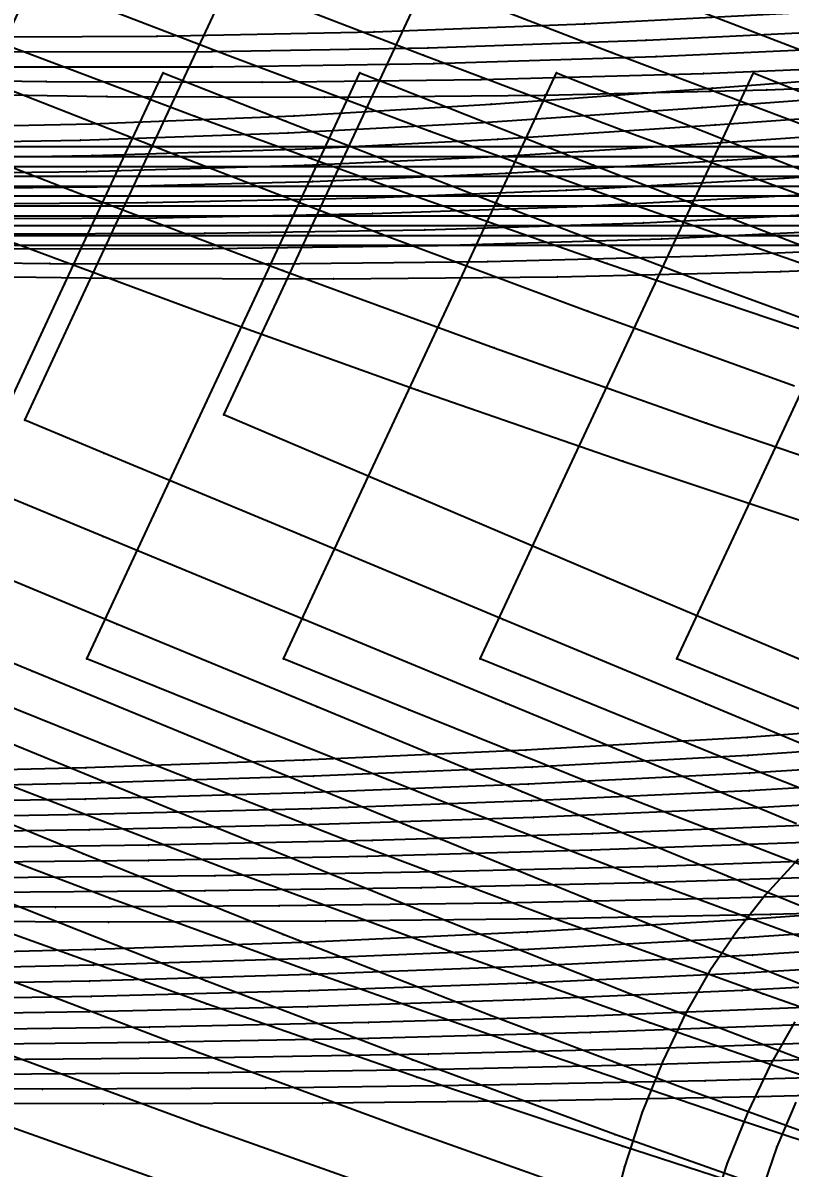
# Model space of a CAD drawing. Extents: x -2408 to 1029, y -526 to 2095.
# Drawn here: x -730 to -676.5, y 804.6 to 884.6 of the extents above; entities that cross this region are included whole.
import ezdxf

# ---------------------------------------------------------------- set-up
doc = ezdxf.new("R2010")
doc.units = 0
doc.layers.add('TEXT', color=7, linetype='Continuous')

# ---------------------------------------------------------------- blocks, each defined once
blk = doc.blocks.new(' -30')
at = {"layer": '1'}
for points in [[(-668.314998, 1012.789888), (-682.332241, 1018.726726), (-696.206515, 1024.618779), (-709.062424, 1030.09346), (-705.398722, 1037.958529), (-699.037878, 1051.61368), (-692.560558, 1065.518865), (-686.094458, 1079.399986), (-679.579468, 1093.386078), (-667.869601, 1088.545558)], [(13.553322, 929.659705), (-1.822108, 927.580418), (-16.794361, 925.711826), (-31.978719, 923.97667), (-46.98648, 922.420731), (-62.169353, 920.997894), (-77.205471, 919.740092), (-92.200495, 918.670787), (-107.263969, 917.80739), (-122.337368, 917.127779), (-137.399432, 916.603183), (-153.063196, 916.222007), (-168.182684, 916.006579), (-184.046402, 915.898361), (-184.074268, 915.898438), (-199.938067, 916.004481), (-214.971179, 916.217039), (-230.058452, 916.580001), (-245.141658, 917.098852)], [(-159.78194, 379.938352), (-161.1035, 376.821743), (-162.311324, 373.30564), (-163.340497, 369.522199), (-164.1971, 365.409457), (-164.861893, 360.961935), (-165.360514, 355.873847), (-165.685283, 349.916577), (-165.809245, 342.73844), (-165.700177, 334.107873)]]:
    blk.add_lwpolyline(points, dxfattribs=at)
at = {"layer": '14'}
for points in [[(-245.709135, 975.431759), (-230.041771, 974.838048), (-214.56575, 974.39029), (-199.409258, 974.086564), (-184.176903, 973.94043), (-168.404506, 973.803247), (-153.029813, 973.906816), (-137.632361, 974.245926), (-123.507077, 974.803251), (-109.767216, 975.613196), (-94.348727, 976.725192), (-79.364049, 977.862141), (-63.959231, 979.122072), (-49.005641, 980.511038), (-33.632503, 982.122847), (-18.625958, 983.86424), (-3.293244, 985.820636), (11.872398, 987.947367)], [(14.498732, 942.621702), (-0.757536, 940.527919), (-15.940118, 938.605887), (-30.87374, 936.874205), (-46.092948, 935.272004), (-61.414536, 933.816243), (-76.664402, 932.52245), (-91.927384, 931.415126), (-107.365219, 930.517209), (-122.837829, 929.817914), (-138.044634, 929.296394), (-153.318469, 928.91942), (-168.467914, 928.682897), (-184.047356, 928.598633), (-184.047356, 928.598633), (-199.59272, 928.680167), (-214.717166, 928.914504), (-229.973089, 929.289697), (-245.16976, 929.809888)], [(-159.615963, 396.919506), (-161.901991, 394.426914), (-163.936865, 391.850061), (-165.782584, 389.109385), (-167.483626, 386.128116), (-169.07561, 382.812492), (-170.500522, 379.245216), (-171.74738, 375.443515), (-172.830299, 371.333759), (-173.734332, 366.905471), (-174.433899, 362.223535), (-174.954474, 356.997595), (-175.302794, 350.810402), (-175.459093, 343.425405), (-175.376258, 334.919801)]]:
    blk.add_lwpolyline(points, dxfattribs=at)
at = {"layer": '2'}
blk.add_point((-709.062424, 1030.09346), dxfattribs=at)
at = {"layer": '3'}
for p in [(-699.037878, 1051.61368), (-705.398722, 1037.958529), (-696.206515, 1024.618779), (-682.332241, 1018.726726), (-94.348727, 976.725192), (-109.767216, 975.613196), (-123.507077, 974.803251), (-137.632361, 974.245926), (-91.927384, 931.415126), (-107.365219, 930.517209), (-122.837829, 929.817914), (-138.044634, 929.296394), (-92.200495, 918.670787), (-107.263969, 917.80739), (-122.337368, 917.127779), (-137.399432, 916.603183), (-161.901991, 394.426914), (-163.936865, 391.850061), (-165.782584, 389.109385), (-167.483626, 386.128116), (-169.07561, 382.812492), (-170.500522, 379.245216), (-161.1035, 376.821743), (-171.74738, 375.443515)]:
    blk.add_point(p, dxfattribs=at)
at = {"layer": '7'}
blk.add_line((-763.632202, -125.051336), (-389.104042, -125.051336), dxfattribs=at)
blk = doc.blocks.new(' -31')
at = {"layer": '1'}
for points in [[(-661.462179, 1004.089911), (-675.439672, 1009.920464), (-689.56731, 1015.812902), (-703.667413, 1021.693208), (-717.425938, 1027.43046), (-722.946625, 1029.732361), (-719.306886, 1037.546035), (-712.961379, 1051.168307), (-706.522574, 1064.990808), (-700.030644, 1078.927343), (-693.455353, 1093.042831), (-684.443539, 1089.388082), (-670.463003, 1083.716957), (-656.360988, 1077.995136)], [(14.022593, 927.325981), (-1.074514, 925.367278), (-16.06261, 923.572989), (-31.47287, 921.884902), (-46.493921, 920.393102), (-61.572107, 919.043186), (-76.619964, 917.846516), (-92.136863, 916.803973), (-107.210379, 916.000315), (-122.478068, 915.366588), (-137.565771, 914.888206), (-152.719418, 914.558583), (-168.281208, 914.372055), (-184.086952, 914.298553), (-184.086952, 914.298553), (-199.963252, 914.370587), (-215.375675, 914.554072), (-230.820305, 914.890663), (-246.261205, 915.384291)]]:
    blk.add_lwpolyline(points, dxfattribs=at)
at = {"layer": '14'}
for points in [[(-245.703807, 973.672048), (-230.309778, 973.133422), (-215.019542, 972.729054), (-199.514269, 972.453655), (-184.176903, 972.34024), (-168.717548, 972.168446), (-153.596564, 972.223744), (-138.452891, 972.497168), (-123.963493, 972.997494), (-110.383136, 973.723837), (-95.06787, 974.769831), (-79.6112, 975.902393), (-64.30798, 977.09257), (-48.879834, 978.444808), (-33.60516, 979.96535), (-18.120015, 981.679498), (-2.882535, 983.53499), (12.185967, 985.548397)], [(14.229339, 940.172583), (-0.871421, 938.191961), (-15.893527, 936.374721), (-31.283849, 934.674336), (-46.339933, 933.166615), (-61.499473, 931.795298), (-76.583279, 930.582744), (-91.894587, 929.541931), (-106.931192, 928.727872), (-122.199121, 928.085378), (-137.775776, 927.593505), (-152.883698, 927.257584), (-168.372823, 927.050214), (-184.047356, 926.998444), (-184.047356, 926.998444), (-199.687344, 927.047208), (-215.150567, 927.252064), (-230.240265, 927.585927), (-245.805788, 928.076104)], [(-160.702593, 385.604184), (-162.403636, 382.62292), (-163.99562, 379.307274), (-165.420526, 375.739995), (-166.667376, 371.938294), (-167.750305, 367.828538), (-168.654339, 363.40025), (-169.353905, 358.718314), (-169.874474, 353.492374), (-170.222786, 347.305181), (-170.379081, 339.920187), (-170.296245, 331.414589)]]:
    blk.add_lwpolyline(points, dxfattribs=at)
at = {"layer": '2'}
blk.add_point((-722.946625, 1029.732361), dxfattribs=at)
at = {"layer": '3'}
for p in [(-712.961379, 1051.168307), (-719.306886, 1037.546035), (-717.425938, 1027.43046), (-703.667413, 1021.693208), (-689.56731, 1015.812902), (-675.439672, 1009.920464), (-95.06787, 974.769831), (-110.383136, 973.723837), (-123.963493, 972.997494), (-138.452891, 972.497168), (-91.894587, 929.541931), (-106.931192, 928.727872), (-137.775776, 927.593505), (-122.199121, 928.085378), (-92.136863, 916.803973), (-122.478068, 915.366588), (-107.210379, 916.000315), (-137.565771, 914.888206), (-162.403636, 382.62292), (-163.99562, 379.307274), (-165.420526, 375.739995)]:
    blk.add_point(p, dxfattribs=at)
at = {"layer": '7'}
blk.add_line((-763.632202, -125.051336), (-389.104042, -125.051336), dxfattribs=at)
blk = doc.blocks.new(' -32')
at = {"layer": '1'}
for points in [[(-669.090958, 1001.550827), (-675.427455, 1004.179622), (-689.401819, 1009.976072), (-703.48105, 1015.811328), (-717.472777, 1021.606264), (-731.302416, 1027.330239), (-736.734848, 1029.577408), (-733.031314, 1037.527944), (-726.691241, 1051.138485), (-720.302525, 1064.853476), (-713.789918, 1078.834411), (-707.184448, 1093.014679), (-701.121771, 1090.552873), (-687.265026, 1084.930202), (-673.055463, 1079.170648), (-658.93014, 1073.45126)], [(0.117968, 923.23896), (-15.214274, 921.474065), (-30.522857, 919.862977), (-45.88647, 918.397328), (-60.859108, 917.114579), (-76.249028, 915.952396), (-91.588529, 914.980765), (-107.002695, 914.212389), (-122.425182, 913.622015), (-137.838376, 913.177954), (-153.26878, 912.883524), (-168.495711, 912.737804), (-184.061375, 912.698288), (-184.061375, 912.698288), (-199.962922, 912.737573), (-215.258527, 912.885019), (-230.699154, 913.181996), (-246.136612, 913.630204)]]:
    blk.add_lwpolyline(points, dxfattribs=at)
at = {"layer": '14'}
for points in [[(-245.599616, 971.918152), (-230.517079, 971.43226), (-214.931823, 971.059083), (-199.600349, 970.822056), (-184.176903, 970.740051), (-168.658013, 970.535171), (-153.193248, 970.556179), (-137.648987, 970.799077), (-122.742367, 971.275087), (-109.357197, 971.949746), (-94.181815, 972.942468), (-78.860494, 974.031315), (-63.695884, 975.163998), (-48.400329, 976.438115), (-33.260954, 977.872553), (-17.902589, 979.495559), (-2.796827, 981.250458), (12.288539, 983.170726)], [(-0.029895, 936.012998), (-15.497729, 934.217485), (-30.698433, 932.609474), (-46.199172, 931.124613), (-61.159001, 929.831944), (-76.686469, 928.649492), (-91.799121, 927.689282), (-107.237239, 926.91538), (-122.846364, 926.31506), (-138.127724, 925.880585), (-153.461313, 925.582082), (-168.67062, 925.416402), (-184.047356, 925.398254), (-184.047356, 925.398254), (-199.764138, 925.415592), (-215.064354, 925.583533), (-230.450975, 925.885648), (-245.766268, 926.324945)]]:
    blk.add_lwpolyline(points, dxfattribs=at)
at = {"layer": '3'}
for p in [(-717.472777, 1021.606264), (-703.48105, 1015.811328), (-689.401819, 1009.976072), (-675.427455, 1004.179622), (-94.181815, 972.942468), (-122.742367, 971.275087), (-109.357197, 971.949746), (-137.648987, 970.799077), (-91.799121, 927.689282), (-107.237239, 926.91538), (-138.127724, 925.880585), (-122.846364, 926.31506), (-91.588529, 914.980765), (-107.002695, 914.212389), (-137.838376, 913.177954), (-122.425182, 913.622015)]:
    blk.add_point(p, dxfattribs=at)
at = {"layer": '7'}
blk.add_line((-763.632202, -125.051336), (-389.104042, -125.051336), dxfattribs=at)
blk = doc.blocks.new(' -33')
at = {"layer": '1'}
for points in [[(-659.78629, 992.156968), (-673.873731, 997.871882), (-682.281036, 1001.3311), (-682.806625, 1001.551514), (-688.225036, 1003.783401), (-702.54612, 1009.702672), (-716.502524, 1015.48381), (-730.499472, 1021.292551), (-744.362144, 1027.055798), (-750.445557, 1029.588776), (-746.741071, 1037.541389), (-740.393803, 1051.167375), (-734.053446, 1064.778514), (-727.55174, 1078.736062), (-720.952377, 1092.90329), (-714.37088, 1090.245653), (-700.44928, 1084.627373), (-686.520609, 1079.009714), (-672.478486, 1073.343472), (-658.55008, 1067.725314)], [(14.123243, 922.671332), (-1.2104, 920.84544), (-16.319175, 919.193337), (-31.48102, 917.677584), (-46.61768, 916.304625), (-62.01489, 915.05757), (-77.176336, 913.98838), (-92.187636, 913.108409), (-107.370381, 912.411744), (-122.542306, 911.879728), (-137.736157, 911.482347), (-152.932617, 911.226068), (-168.043829, 911.109881), (-184.035473, 911.098022), (-184.035473, 911.098022), (-199.560304, 911.104702), (-214.695056, 911.214872), (-229.713963, 911.461238), (-244.911545, 911.851821)]]:
    blk.add_lwpolyline(points, dxfattribs=at)
at = {"layer": '14'}
for points in [[(-574.216292, 975.171093), (-588.977959, 979.915293), (-603.527283, 984.834254), (-618.011682, 989.94154), (-632.130203, 995.1012), (-646.486415, 1000.558219), (-660.505987, 1006.127055), (-674.718011, 1011.948869), (-677.439651, 1013.072128), (-677.440033, 1013.072281), (-677.443466, 1013.064804), (-671.828808, 1025.118075), (-665.266477, 1039.205766), (-658.386459, 1053.975449), (-658.386459, 1053.975449), (-652.191684, 1051.478388), (-637.534459, 1045.648573), (-623.530547, 1040.239618), (-608.744363, 1034.744457), (-594.398171, 1029.637681), (-579.459447, 1024.567432)], [(-245.398865, 970.170211), (-230.056463, 969.719094), (-214.797145, 969.392556), (-199.667877, 969.191777), (-184.176903, 969.139862), (-168.618175, 968.90364), (-153.351338, 968.887478), (-138.070011, 969.078373), (-122.802072, 969.506927), (-109.028211, 970.142768), (-94.02832, 971.073364), (-78.878119, 972.11656), (-63.88798, 973.191219), (-48.760762, 974.383247), (-33.792318, 975.723587), (-18.838223, 977.222051), (-3.65813, 978.89639), (11.262152, 980.69739)], [(-0.109531, 933.755664), (-15.360405, 932.061884), (-30.334394, 930.546275), (-45.615075, 929.143712), (-61.002853, 927.87232), (-76.308229, 926.767637), (-91.848563, 925.843836), (-107.023669, 925.137568), (-122.364776, 924.591161), (-137.982656, 924.18576), (-153.09931, 923.925015), (-168.617599, 923.787093), (-184.047356, 923.798065), (-184.047356, 923.798065), (-199.442512, 923.783658), (-214.933856, 923.91853), (-230.030932, 924.176649), (-245.635748, 924.579705)]]:
    blk.add_lwpolyline(points, dxfattribs=at)
at = {"layer": '2'}
blk.add_point((-677.443466, 1013.064804), dxfattribs=at)
at = {"layer": '3'}
for p in [(-671.828808, 1025.118075), (-716.502524, 1015.48381), (-677.440033, 1013.072281), (-677.439651, 1013.072128), (-674.718011, 1011.948869), (-702.54612, 1009.702672), (-688.225036, 1003.783401), (-682.806625, 1001.551514), (-682.281036, 1001.3311), (-673.873731, 997.871882), (-94.02832, 971.073364), (-109.028211, 970.142768), (-138.070011, 969.078373), (-122.802072, 969.506927), (-91.848563, 925.843836), (-107.023669, 925.137568), (-137.982656, 924.18576), (-122.364776, 924.591161), (-92.187636, 913.108409), (-107.370381, 912.411744), (-137.736157, 911.482347), (-122.542306, 911.879728)]:
    blk.add_point(p, dxfattribs=at)
at = {"layer": '4'}
for p in [(-677.440033, 1013.072281), (-677.439651, 1013.072128), (-682.806625, 1001.551514), (-682.281036, 1001.3311)]:
    blk.add_point(p, dxfattribs=at)
at = {"layer": '7'}
blk.add_line((-763.632202, -125.051336), (-389.104042, -125.051336), dxfattribs=at)
blk = doc.blocks.new(' -34')
at = {"layer": '1'}
for points in [[(-665.113804, 988.889181), (-679.549962, 994.62091), (-693.934179, 1000.484594), (-695.977249, 1001.323013), (-696.523972, 1001.548691), (-708.082124, 1006.297628), (-722.42343, 1012.204415), (-736.525376, 1018.024239), (-750.311137, 1023.723572), (-764.211731, 1029.481049), (-760.648042, 1037.131367), (-754.324817, 1050.70573), (-747.815744, 1064.679098), (-741.300131, 1078.66651), (-734.679871, 1092.878571), (-733.457999, 1092.38339), (-719.701142, 1086.817664), (-705.796879, 1081.20471), (-691.669015, 1075.513912), (-677.364565, 1069.766371), (-666.730804, 1065.507126)], [(14.010065, 920.384045), (-1.122059, 918.654773), (-16.32217, 917.059944), (-31.483562, 915.612101), (-46.832805, 914.287485), (-62.019091, 913.117373), (-77.21644, 912.104717), (-92.353479, 911.275165), (-107.570233, 910.629647), (-122.678575, 910.145132), (-137.905092, 909.786411), (-153.296749, 909.562998), (-168.46217, 909.479386), (-184.012451, 909.49791), (-184.012451, 909.49791), (-199.658235, 909.475968), (-214.896668, 909.557674), (-230.427762, 909.782645), (-245.767545, 910.145196)]]:
    blk.add_lwpolyline(points, dxfattribs=at)
at = {"layer": '14'}
for points in [[(-573.867632, 970.917508), (-588.30422, 975.33142), (-602.811568, 980.016268), (-617.108707, 984.856855), (-631.029806, 989.757501), (-645.856265, 995.162899), (-659.969788, 1000.515376), (-674.380798, 1006.222042), (-688.357245, 1011.922673), (-691.155624, 1013.072128), (-691.156006, 1013.072281), (-691.159515, 1013.064804), (-685.544858, 1025.118075), (-678.982526, 1039.205766), (-672.102509, 1053.975449), (-672.102509, 1053.975449), (-667.232527, 1052.020667), (-652.905865, 1046.33417), (-638.502068, 1040.769044), (-624.057153, 1035.389493), (-609.541973, 1030.201112), (-594.718427, 1025.138568), (-580.056483, 1020.377516)], [(-245.786458, 968.44933), (-230.134274, 968.026103), (-214.616884, 967.729416), (-199.32053, 967.560035), (-184.176903, 967.539673), (-168.597613, 967.273836), (-153.015974, 967.224876), (-137.362258, 967.385917), (-122.325415, 967.767123), (-108.80701, 968.340385), (-93.375668, 969.247428), (-77.789987, 970.288667), (-62.368557, 971.359762), (-46.955469, 972.529899), (-31.404846, 973.873655), (-16.018666, 975.369462), (-1.039595, 976.974481), (14.313651, 978.774331)], [(-0.484855, 931.500543), (-15.863097, 929.870438), (-30.874372, 928.422447), (-46.581734, 927.050923), (-61.031049, 925.917296), (-76.077343, 924.891031), (-91.358701, 924.039404), (-106.910165, 923.365122), (-122.582563, 922.852771), (-137.891952, 922.494479), (-153.272511, 922.263855), (-168.58151, 922.159106), (-184.047356, 922.197876), (-184.047356, 922.197876), (-199.478289, 922.155447), (-214.760284, 922.256951), (-230.120326, 922.484644), (-245.41609, 922.840358)]]:
    blk.add_lwpolyline(points, dxfattribs=at)
at = {"layer": '2'}
for p in [(-672.102509, 1053.975449), (-691.159515, 1013.064804)]:
    blk.add_point(p, dxfattribs=at)
at = {"layer": '3'}
for p in [(-672.102509, 1053.975449), (-678.982526, 1039.205766), (-685.544858, 1025.118075), (-691.156006, 1013.072281), (-691.155624, 1013.072128), (-722.42343, 1012.204415), (-688.357245, 1011.922673), (-708.082124, 1006.297628), (-674.380798, 1006.222042), (-696.523972, 1001.548691), (-695.977249, 1001.323013), (-693.934179, 1000.484594), (-679.549962, 994.62091), (-93.375668, 969.247428), (-108.80701, 968.340385), (-137.362258, 967.385917), (-122.325415, 967.767123), (-106.910165, 923.365122), (-91.358701, 924.039404), (-122.582563, 922.852771), (-137.891952, 922.494479), (-107.570233, 910.629647), (-92.353479, 911.275165), (-137.905092, 909.786411), (-122.678575, 910.145132)]:
    blk.add_point(p, dxfattribs=at)
at = {"layer": '4'}
for p in [(-672.102509, 1053.975449), (-691.156006, 1013.072281), (-691.155624, 1013.072128), (-696.523972, 1001.548691), (-695.977249, 1001.323013)]:
    blk.add_point(p, dxfattribs=at)
at = {"layer": '7'}
blk.add_line((-763.632202, -125.051336), (-389.104042, -125.051336), dxfattribs=at)
blk = doc.blocks.new(' -35')
at = {"layer": '1'}
for points in [[(-666.263816, 984.163044), (-680.707805, 989.680632), (-695.103331, 995.395223), (-709.428529, 1001.214715), (-709.673004, 1001.314545), (-710.240784, 1001.54686), (-723.529996, 1006.981665), (-737.834248, 1012.851331), (-751.717857, 1018.56868), (-765.729484, 1024.354546), (-777.958221, 1029.415512), (-774.363027, 1037.133492), (-768.03641, 1050.715187), (-761.591048, 1064.551818), (-755.074431, 1078.541377), (-748.444443, 1092.774277), (-736.682227, 1088.040117), (-722.616104, 1082.388149), (-708.438389, 1076.700939), (-694.300718, 1071.04039), (-680.447311, 1065.505981), (-680.315526, 1065.453364), (-666.027462, 1059.779977)], [(-1.331187, 916.461199), (-16.228949, 914.967156), (-31.448686, 913.574273), (-46.565287, 912.319465), (-61.807496, 911.199641), (-76.808087, 910.258563), (-92.071399, 909.476472), (-107.196256, 908.87852), (-122.494073, 908.426062), (-137.774086, 908.100987), (-153.145767, 907.908955), (-168.352186, 907.852574), (-184.046021, 907.897415), (-184.007549, 907.897491), (-199.53491, 907.848851), (-214.8672, 907.901487), (-230.101982, 908.087931), (-245.560677, 908.41424)]]:
    blk.add_lwpolyline(points, dxfattribs=at)
at = {"layer": '14'}
for points in [[(-579.64267, 968.598995), (-594.495935, 973.029855), (-609.422368, 977.744659), (-624.13107, 982.628705), (-638.776166, 987.69986), (-653.040461, 992.815067), (-667.56699, 998.217291), (-681.748244, 1003.716345), (-696.126109, 1009.501428), (-704.870987, 1013.071899), (-704.871979, 1013.072281), (-704.875488, 1013.064804), (-699.260831, 1025.118075), (-692.698499, 1039.205766), (-685.818481, 1053.975449), (-685.818481, 1053.975449), (-673.835528, 1049.204201), (-659.857225, 1043.739088), (-645.797305, 1038.406831), (-631.700723, 1033.253456), (-617.297163, 1028.197277), (-603.067458, 1023.419731), (-588.770455, 1018.847618), (-574.405683, 1014.494099)], [(-245.411211, 966.712004), (-230.155305, 966.336682), (-214.929733, 966.076748), (-199.345665, 965.933028), (-184.176903, 965.939484), (-168.595889, 965.645719), (-153.262253, 965.563573), (-137.932319, 965.676814), (-122.572167, 966.011288), (-108.693553, 966.54324), (-93.491526, 967.382021), (-78.130808, 968.373007), (-62.938125, 969.391393), (-47.752126, 970.486082), (-32.422476, 971.732986), (-17.26006, 973.126367), (-1.855956, 974.694953)], [(0.943787, 929.472944), (-14.151574, 927.926407), (-29.569388, 926.489421), (-45.099253, 925.179927), (-60.541408, 924.017085), (-75.99377, 923.020384), (-91.675127, 922.207711), (-106.895291, 921.598181), (-122.23912, 921.136723), (-137.854623, 920.806728), (-152.969878, 920.610716), (-168.561992, 920.532413), (-184.047356, 920.597687), (-184.047356, 920.597687), (-199.497536, 920.528545), (-215.061828, 920.60332), (-230.156451, 920.796217), (-245.757363, 921.123319)]]:
    blk.add_lwpolyline(points, dxfattribs=at)
at = {"layer": '2'}
for p in [(-685.818481, 1053.975449), (-704.875488, 1013.064804)]:
    blk.add_point(p, dxfattribs=at)
at = {"layer": '3'}
for p in [(-685.818481, 1053.975449), (-673.835528, 1049.204201), (-692.698499, 1039.205766), (-699.260831, 1025.118075), (-704.871979, 1013.072281), (-704.870987, 1013.071899), (-696.126109, 1009.501428), (-681.748244, 1003.716345), (-710.240784, 1001.54686), (-709.673004, 1001.314545), (-709.428529, 1001.214715), (-695.103331, 995.395223), (-680.707805, 989.680632), (-93.491526, 967.382021), (-108.693553, 966.54324), (-137.932319, 965.676814), (-122.572167, 966.011288), (-122.23912, 921.136723), (-106.895291, 921.598181), (-137.854623, 920.806728), (-122.494073, 908.426062), (-107.196256, 908.87852), (-137.774086, 908.100987)]:
    blk.add_point(p, dxfattribs=at)
at = {"layer": '4'}
for p in [(-685.818481, 1053.975449), (-704.871979, 1013.072281), (-704.870987, 1013.071899), (-710.240784, 1001.54686), (-709.673004, 1001.314545)]:
    blk.add_point(p, dxfattribs=at)
at = {"layer": '7'}
blk.add_line((-763.632202, -125.051336), (-389.104042, -125.051336), dxfattribs=at)
blk = doc.blocks.new(' -36')
at = {"layer": '1'}
for points in [[(-661.873992, 977.607779), (-676.349423, 982.865193), (-690.433545, 988.167029), (-704.883824, 993.825173), (-718.837954, 999.459586), (-723.384781, 1001.313019), (-723.95607, 1001.548462), (-733.142492, 1005.297678), (-747.164186, 1011.035515), (-761.100629, 1016.750202), (-775.020843, 1022.468556), (-788.754488, 1028.120391), (-791.710129, 1029.338455), (-788.080243, 1037.130921), (-781.752408, 1050.715209), (-775.36084, 1064.436302)], [(-675.825793, 1058.274928), (-661.477151, 1052.75744)], [(-244.813666, 977.681409), (-229.671196, 977.337734), (-214.526717, 977.118518), (-199.544562, 977.030097), (-183.915882, 977.036591), (-167.950092, 976.741205), (-152.978729, 976.605931), (-137.268569, 976.672079), (-122.12241, 976.976183), (-107.446996, 977.520182), (-92.321248, 978.32941), (-77.600391, 979.250239), (-61.924676, 980.270294), (-47.017724, 981.31363), (-31.357583, 982.547478), (-16.625817, 983.851296), (-0.992572, 985.389894)], [(0.366159, 914.490822), (-14.855243, 913.015167), (-30.168469, 911.661785), (-45.412518, 910.43988), (-60.922781, 909.345475), (-76.188734, 908.436381), (-91.758054, 907.688403), (-107.040549, 907.127508), (-122.547447, 906.707099), (-137.837701, 906.41608), (-153.129541, 906.255611), (-168.307947, 906.226378), (-184.045563, 906.297302), (-183.987007, 906.297607), (-199.867201, 906.222146), (-214.899194, 906.247863), (-230.504272, 906.409899), (-245.550474, 906.695297)]]:
    blk.add_lwpolyline(points, dxfattribs=at)
at = {"layer": '14'}
for points in [[(-664.694738, 992.121262), (-678.93506, 997.378161), (-693.501993, 1002.978901), (-707.598588, 1008.608284), (-718.588028, 1013.072281), (-718.588104, 1013.072357), (-718.591461, 1013.064804), (-712.976803, 1025.118075), (-706.414472, 1039.205766), (-699.534454, 1053.975449), (-699.534454, 1053.975449), (-697.157959, 1053.029177), (-683.234201, 1047.528873), (-668.828007, 1041.963218)], [(-245.653449, 964.99914), (-230.120728, 964.650726), (-214.66927, 964.419268), (-199.353692, 964.307202), (-184.176903, 964.339218), (-168.612579, 964.019258), (-152.992621, 963.905906), (-137.318346, 963.990156), (-122.248087, 964.280739), (-108.008745, 964.781739), (-92.393513, 965.599915), (-76.784191, 966.576492), (-61.688111, 967.560906), (-46.088481, 968.647694), (-31.018154, 969.826597), (-15.441047, 971.206677), (-0.29155, 972.69796)], [(0.032828, 927.222548), (-15.463604, 925.711815), (-30.570664, 924.373105), (-45.791009, 923.151527), (-60.919749, 922.072863), (-76.05752, 921.156435), (-91.414875, 920.414455), (-106.977524, 919.836891), (-122.618398, 919.408825), (-137.869685, 919.122493), (-153.219026, 918.955266), (-168.558692, 918.906939), (-184.047356, 918.997421), (-184.047356, 918.997421), (-199.50061, 918.902875), (-214.81249, 918.947515), (-230.140305, 919.111343), (-245.376549, 919.394593)]]:
    blk.add_lwpolyline(points, dxfattribs=at)
at = {"layer": '2'}
for p in [(-699.534454, 1053.975449), (-718.591461, 1013.064804)]:
    blk.add_point(p, dxfattribs=at)
at = {"layer": '3'}
for p in [(-699.534454, 1053.975449), (-697.157959, 1053.029177), (-683.234201, 1047.528873), (-706.414472, 1039.205766), (-712.976803, 1025.118075), (-718.588104, 1013.072357), (-718.588028, 1013.072281), (-707.598588, 1008.608284), (-693.501993, 1002.978901), (-718.837954, 999.459586), (-678.93506, 997.378161), (-704.883824, 993.825173), (-690.433545, 988.167029), (-676.349423, 982.865193), (-122.12241, 976.976183), (-107.446996, 977.520182), (-137.268569, 976.672079), (-122.248087, 964.280739), (-108.008745, 964.781739), (-137.318346, 963.990156), (-122.618398, 919.408825), (-106.977524, 919.836891), (-137.869685, 919.122493), (-122.547447, 906.707099), (-107.040549, 907.127508), (-137.837701, 906.41608)]:
    blk.add_point(p, dxfattribs=at)
at = {"layer": '4'}
for p in [(-699.534454, 1053.975449), (-718.588104, 1013.072357), (-718.588028, 1013.072281)]:
    blk.add_point(p, dxfattribs=at)
at = {"layer": '7'}
blk.add_line((-763.632202, -125.051336), (-389.104042, -125.051336), dxfattribs=at)
blk = doc.blocks.new(' -37')
at = {"layer": '1'}
for points in [[(-667.209652, 974.709338), (-681.741429, 979.865051), (-695.873955, 985.069032), (-710.271104, 990.588289), (-724.184115, 996.091386), (-737.08519, 1001.295547), (-737.676468, 1001.538925), (-738.942784, 1002.050241), (-753.123329, 1007.83247), (-767.397532, 1013.662201), (-781.548446, 1019.452861), (-795.680384, 1025.253665), (-805.455933, 1029.274597), (-801.797723, 1037.127768), (-795.469422, 1050.712958), (-789.089718, 1064.408584)], [(-696.377933, 1060.979036), (-681.952298, 1055.380489), (-667.660078, 1049.986986)], [(-260.851131, 976.413247), (-245.383191, 975.982942), (-230.272819, 975.66794), (-214.800353, 975.469849), (-199.544714, 975.405111), (-183.895226, 975.435944), (-168.220626, 975.117964), (-153.279971, 974.951985), (-137.539453, 974.981965), (-122.430299, 975.248465), (-107.241461, 975.765536), (-92.23547, 976.488596), (-77.064567, 977.383549), (-62.060307, 978.358986), (-46.897365, 979.384498), (-31.741422, 980.503482), (-16.317787, 981.804686), (-1.187583, 983.235286)], [(0.507643, 912.382616), (-14.778713, 910.959608), (-30.220891, 909.651627), (-45.528684, 908.478979), (-60.863939, 907.45052), (-76.192555, 906.592417), (-91.529829, 905.905755), (-106.526015, 905.393559), (-122.442326, 904.997173), (-137.300377, 904.743644), (-153.220751, 904.604897), (-168.169346, 904.601247), (-184.04583, 904.696655), (-183.96656, 904.697189), (-199.509102, 904.598301), (-214.7639, 904.59662), (-230.042757, 904.723089), (-245.459677, 904.980259), (-260.667258, 905.352559)]]:
    blk.add_lwpolyline(points, dxfattribs=at)
at = {"layer": '14'}
for points in [[(-657.08287, 984.638499), (-671.428996, 989.667837), (-686.062971, 994.971475), (-700.629162, 1000.45663), (-714.837109, 1006.029099), (-729.274886, 1011.844156), (-732.303543, 1013.072128), (-732.304001, 1013.072281), (-732.30751, 1013.064804), (-726.692853, 1025.118075), (-720.130521, 1039.205766), (-713.250504, 1053.975449), (-713.250504, 1053.975449), (-704.694354, 1050.590994), (-689.955286, 1044.841239), (-675.135504, 1039.217935), (-660.278699, 1033.778931)], [(-260.7973, 963.703712), (-245.111403, 963.272636), (-230.031804, 962.968394), (-214.92123, 962.770408), (-199.345019, 962.682694), (-184.176903, 962.739029), (-168.647246, 962.39452), (-153.323367, 962.252045), (-138.031799, 962.292988), (-122.676535, 962.538026), (-107.428407, 963.02208), (-92.064057, 963.779385), (-76.738085, 964.702722), (-61.242214, 965.685371), (-45.924747, 966.711602), (-30.453256, 967.865643), (-15.155917, 969.160966), (0.128787, 970.603535)], [(1.361923, 925.227311), (-14.120774, 923.76841), (-29.615894, 922.442596), (-45.226793, 921.236907), (-60.743267, 920.182351), (-75.782494, 919.324538), (-91.259002, 918.626357), (-106.444216, 918.102362), (-121.733901, 917.71492), (-137.317545, 917.449799), (-152.973728, 917.306), (-168.57124, 917.282788), (-184.047356, 917.397232), (-184.047356, 917.397232), (-199.487877, 917.278543), (-215.056839, 917.297805), (-230.690727, 917.437925), (-246.258611, 917.699673), (-261.53958, 918.084109)]]:
    blk.add_lwpolyline(points, dxfattribs=at)
at = {"layer": '2'}
blk.add_point((-713.250504, 1053.975449), dxfattribs=at)
at = {"layer": '3'}
for p in [(-681.952298, 1055.380489), (-713.250504, 1053.975449), (-704.694354, 1050.590994), (-689.955286, 1044.841239), (-675.135504, 1039.217935), (-720.130521, 1039.205766), (-714.837109, 1006.029099), (-700.629162, 1000.45663), (-686.062971, 994.971475), (-710.271104, 990.588289), (-671.428996, 989.667837), (-695.873955, 985.069032), (-681.741429, 979.865051), (-107.241461, 975.765536), (-137.539453, 974.981965), (-122.430299, 975.248465), (-122.676535, 962.538026), (-107.428407, 963.02208), (-138.031799, 962.292988), (-121.733901, 917.71492), (-106.444216, 918.102362), (-137.317545, 917.449799), (-122.442326, 904.997173), (-106.526015, 905.393559), (-137.300377, 904.743644)]:
    blk.add_point(p, dxfattribs=at)
at = {"layer": '4'}
blk.add_point((-713.250504, 1053.975449), dxfattribs=at)
at = {"layer": '7'}
blk.add_line((-763.632202, -125.051336), (-389.104042, -125.051336), dxfattribs=at)
blk = doc.blocks.new(' -38')
at = {"layer": '1'}
for points in [[(-667.255307, 970.063828), (-681.801836, 975.066497), (-696.291356, 980.224635), (-710.820775, 985.582316), (-725.18559, 991.077982), (-739.227644, 996.639557), (-750.781097, 1001.297531), (-751.389313, 1001.545792), (-753.491003, 1002.393675), (-767.610999, 1008.101741), (-781.824876, 1013.84348), (-795.779607, 1019.480303), (-809.612135, 1025.068183), (-819.30687, 1028.984756), (-815.527383, 1037.098369), (-809.205548, 1050.6698), (-802.768112, 1064.489424)], [(-709.14404, 1060.616054), (-695.10222, 1055.193849), (-680.700302, 1049.789536), (-666.390865, 1044.60093)], [(-261.044984, 974.676492), (-245.667599, 974.280945), (-230.429886, 973.992507), (-215.048551, 973.822596), (-199.881571, 973.781331), (-184.02483, 973.838501), (-168.394548, 973.496167), (-153.050934, 973.299164), (-137.526505, 973.297012), (-122.070491, 973.529049), (-106.553574, 974.011844), (-91.257077, 974.710421), (-75.758579, 975.59908), (-60.626937, 976.556257), (-45.135723, 977.568164), (-29.691034, 978.673379), (-14.218645, 979.93966), (0.737898, 981.308098)], [(0.404646, 910.275068), (-14.93296, 908.905446), (-30.861093, 907.615277), (-45.800218, 906.524894), (-61.198361, 905.54693), (-76.478171, 904.74749), (-91.894362, 904.110273), (-107.28555, 903.63106), (-122.710982, 903.285736), (-137.822531, 903.060963), (-153.25125, 902.956335), (-168.509522, 902.978521), (-184.045391, 903.096237), (-183.94804, 903.097), (-199.804087, 902.973026), (-215.057594, 902.948504), (-230.192646, 903.048387), (-245.571293, 903.275358), (-260.691583, 903.612186)]]:
    blk.add_lwpolyline(points, dxfattribs=at)
at = {"layer": '14'}
for points in [[(-665.30186, 982.811348), (-679.30642, 987.656541), (-694.327577, 993.023309), (-708.573041, 998.299243), (-723.16608, 1003.924681), (-737.278336, 1009.546382), (-746.019135, 1013.071899), (-746.019974, 1013.072281), (-746.023483, 1013.064804), (-740.408826, 1025.118075), (-733.846494, 1039.205766), (-726.966476, 1053.975449), (-726.966476, 1053.975449), (-712.308872, 1048.217699), (-698.007677, 1042.708981), (-683.62422, 1037.330167), (-669.20928, 1032.125264)], [(-261.190993, 961.973783), (-245.947095, 961.584031), (-230.551053, 961.299384), (-215.148676, 961.123001), (-199.740959, 961.05943), (-184.176903, 961.13884), (-168.699438, 960.771431), (-153.117159, 960.599375), (-137.509077, 960.612319), (-121.800199, 960.831968), (-106.173003, 961.29453), (-91.127607, 962.000058), (-76.121077, 962.872303), (-60.939983, 963.810147), (-45.940806, 964.778603), (-30.948843, 965.841704), (-15.800026, 967.057728), (-0.82938, 968.401779)], [(-0.832111, 922.914813), (-15.949796, 921.564841), (-31.835178, 920.277831), (-46.32422, 919.220093), (-61.471715, 918.252465), (-76.88532, 917.438952), (-91.954189, 916.816405), (-107.426842, 916.331711), (-122.943291, 915.983638), (-138.052843, 915.764713), (-153.295465, 915.656275), (-168.59928, 915.659886), (-184.047356, 915.797043), (-184.047356, 915.797043), (-199.4597, 915.655474), (-214.735102, 915.647796), (-229.955349, 915.752441), (-245.04861, 915.967862), (-260.554833, 916.312619)]]:
    blk.add_lwpolyline(points, dxfattribs=at)
at = {"layer": '3'}
for p in [(-695.10222, 1055.193849), (-680.700302, 1049.789536), (-712.308872, 1048.217699), (-698.007677, 1042.708981), (-683.62422, 1037.330167), (-708.573041, 998.299243), (-694.327577, 993.023309), (-679.30642, 987.656541), (-710.820775, 985.582316), (-696.291356, 980.224635), (-106.553574, 974.011844), (-137.526505, 973.297012), (-122.070491, 973.529049), (-106.173003, 961.29453), (-137.509077, 960.612319), (-121.800199, 960.831968), (-107.426842, 916.331711), (-138.052843, 915.764713), (-122.943291, 915.983638), (-107.28555, 903.63106), (-137.822531, 903.060963), (-122.710982, 903.285736)]:
    blk.add_point(p, dxfattribs=at)
at = {"layer": '7'}
blk.add_line((-763.632202, -125.051336), (-389.104042, -125.051336), dxfattribs=at)
blk = doc.blocks.new(' -39')
at = {"layer": '1'}
for points in [[(-579.294051, 940.865493), (-594.210439, 944.445963), (-608.74346, 948.169501), (-623.541269, 952.212173), (-638.283165, 956.486251), (-652.952613, 960.972167), (-667.279614, 965.559094), (-681.833281, 970.406735), (-696.159356, 975.344522), (-710.611662, 980.487132), (-724.770656, 985.711709), (-739.095536, 991.198618), (-753.24907, 996.776907), (-764.484177, 1001.280136), (-765.109634, 1001.536407), (-767.485263, 1002.489666), (-781.677951, 1008.220886), (-795.904778, 1013.956777), (-809.946472, 1019.615793), (-823.823264, 1025.214607)], [(-822.919753, 1050.673668), (-816.521745, 1064.408638), (-809.985366, 1078.440594), (-803.450851, 1092.468491), (-793.440447, 1088.484297), (-779.537609, 1082.96476), (-765.648304, 1077.464968), (-751.708798, 1071.960969), (-737.618473, 1066.416272), (-735.30838, 1065.512314), (-723.183282, 1060.767818), (-708.925899, 1055.272839), (-694.621465, 1049.9073), (-680.25487, 1044.704049), (-665.92535, 1039.703311), (-651.438478, 1034.844798), (-636.958934, 1030.196749), (-622.347235, 1025.727268), (-607.829158, 1021.516035), (-593.092423, 1017.4779), (-578.563008, 1013.721235)], [(-260.634175, 972.92972), (-245.262398, 972.569122), (-229.984739, 972.31231), (-214.791414, 972.174482), (-199.605925, 972.159095), (-184.01516, 972.238312), (-168.397196, 971.872528), (-153.201127, 971.651481), (-138.134021, 971.615115), (-122.854594, 971.794226), (-107.343622, 972.210434), (-92.366279, 972.831552), (-76.54396, 973.693286), (-61.552963, 974.611547), (-46.302817, 975.56963), (-31.0579, 976.601998), (-15.713613, 977.784027), (-0.490311, 979.102427)], [(-0.887692, 908.084533), (-16.006542, 906.796746), (-31.516378, 905.598314), (-46.653881, 904.54977), (-61.887216, 903.640983), (-77.043015, 902.9045), (-92.062363, 902.332166), (-107.229754, 901.898197), (-122.720984, 901.584048), (-137.893478, 901.3881), (-153.453414, 901.311263), (-168.541841, 901.357225), (-184.045658, 901.495895), (-183.930225, 901.496964), (-199.677776, 901.351716), (-214.842054, 901.302601), (-230.323256, 901.376858), (-245.661867, 901.573951), (-261.103776, 901.886833)]]:
    blk.add_lwpolyline(points, dxfattribs=at)
at = {"layer": '14'}
for points in [[(-658.562591, 976.079333), (-673.340516, 980.944525), (-688.062694, 985.976099), (-702.375743, 991.025822), (-716.992, 996.357949), (-731.243012, 1001.75886), (-745.721811, 1007.451969), (-759.735794, 1013.072205), (-759.736023, 1013.072281), (-759.739456, 1013.064804), (-754.124798, 1025.118075), (-747.562467, 1039.205766), (-740.682449, 1053.975449), (-740.682449, 1053.975449), (-734.259133, 1051.451698), (-719.616796, 1045.761335), (-704.900043, 1040.17713), (-690.153771, 1034.761476), (-675.345223, 1029.517459), (-661.080527, 1024.658558)], [(-262.319546, 960.2692), (-246.748947, 959.896897), (-231.040638, 959.631903), (-215.351973, 959.477067), (-199.705454, 959.436699), (-184.176903, 959.538651), (-168.312557, 959.14157), (-152.936417, 958.948605), (-137.689682, 958.930158), (-122.390639, 959.100798), (-107.151342, 959.490952), (-91.728331, 960.147581), (-76.344232, 960.998653), (-60.781414, 961.935), (-45.404531, 962.89571), (-30.034311, 963.942842), (-14.502688, 965.140545), (0.846659, 966.471685)], [(1.285714, 921.031759), (-14.201068, 919.688187), (-29.808469, 918.459754), (-45.316086, 917.364998), (-60.832369, 916.417871), (-75.842764, 915.667055), (-91.255424, 915.066441), (-106.313921, 914.624392), (-121.465458, 914.307104), (-136.940675, 914.102877), (-152.55203, 914.011987), (-168.225904, 914.035936), (-184.047356, 914.196854), (-184.047356, 914.196854), (-199.832109, 914.03125), (-215.476788, 914.002958), (-231.06513, 914.089778), (-246.52356, 914.290222), (-261.664871, 914.604067)]]:
    blk.add_lwpolyline(points, dxfattribs=at)
at = {"layer": '3'}
for p in [(-708.925899, 1055.272839), (-694.621465, 1049.9073), (-719.616796, 1045.761335), (-680.25487, 1044.704049), (-704.900043, 1040.17713), (-690.153771, 1034.761476), (-675.345223, 1029.517459), (-716.992, 996.357949), (-702.375743, 991.025822), (-688.062694, 985.976099), (-673.340516, 980.944525), (-710.611662, 980.487132), (-107.343622, 972.210434), (-153.201127, 971.651481), (-138.134021, 971.615115), (-122.854594, 971.794226), (-107.151342, 959.490952), (-152.936417, 958.948605), (-137.689682, 958.930158), (-122.390639, 959.100798), (-106.313921, 914.624392), (-152.55203, 914.011987), (-136.940675, 914.102877), (-121.465458, 914.307104), (-107.229754, 901.898197), (-153.453414, 901.311263), (-137.893478, 901.3881), (-122.720984, 901.584048)]:
    blk.add_point(p, dxfattribs=at)
at = {"layer": '7'}
blk.add_line((-763.632202, -125.051336), (-389.104042, -125.051336), dxfattribs=at)
blk = doc.blocks.new(' -40')
at = {"layer": '1'}
for points in [[(-578.64294, 937.434832), (-593.523432, 940.832687), (-608.265674, 944.420964), (-623.037715, 948.262567), (-637.749039, 952.331167), (-652.497749, 956.644366), (-667.086432, 961.132105), (-681.770925, 965.858444), (-695.972976, 970.603217), (-710.883067, 975.745707), (-724.793774, 980.704495), (-739.589348, 986.168049), (-753.704715, 991.568032), (-767.902788, 997.169207), (-778.183975, 1001.285782), (-778.821945, 1001.544342), (-781.708583, 1002.700954), (-796.345923, 1008.574664), (-810.350326, 1014.190894), (-824.614251, 1019.911132)], [(-823.858313, 1078.103655), (-817.308655, 1092.164154), (-810.393475, 1089.47466), (-796.508958, 1084.067502), (-782.223648, 1078.495861), (-767.943331, 1072.917151), (-753.8455, 1067.39938), (-749.023895, 1065.513458), (-739.729078, 1061.877866), (-725.40189, 1056.357127), (-711.031624, 1050.950234), (-696.748703, 1045.74392), (-682.263601, 1040.652458), (-667.618612, 1035.700451), (-653.013265, 1030.964924), (-638.183089, 1026.374451), (-623.453167, 1022.041528), (-608.814152, 1017.966122), (-593.964097, 1014.062397), (-579.060969, 1010.366265)], [(-260.908913, 971.207985), (-245.558737, 970.877499), (-230.243138, 970.646141), (-214.890014, 970.529725), (-199.864877, 970.535647), (-184.007473, 970.638123), (-168.312085, 970.248635), (-153.059081, 970.003416), (-137.860823, 969.94036), (-122.501798, 970.086932), (-107.011304, 970.459098), (-91.66347, 971.054746), (-76.239994, 971.863291), (-60.970871, 972.770291), (-45.639813, 973.702428), (-30.53561, 974.688643), (-15.217954, 975.818684)], [(-16.346794, 904.770506), (-31.578643, 903.643143), (-46.687439, 902.645919), (-61.936624, 901.785496), (-77.0967, 901.096306), (-92.360879, 900.559394), (-107.579503, 900.162781), (-122.850505, 899.885836), (-137.997271, 899.718414), (-153.270541, 899.667159), (-168.291118, 899.733583), (-184.0452, 899.895477), (-183.912659, 899.896851), (-199.709362, 899.729333), (-214.85637, 899.657906), (-230.278708, 899.70681), (-245.541039, 899.874438), (-260.812625, 900.151127)]]:
    blk.add_lwpolyline(points, dxfattribs=at)
at = {"layer": '14'}
for points in [[(-666.809009, 974.365372), (-681.198367, 979.039045), (-695.534872, 983.871909), (-710.207219, 988.979317), (-724.446147, 994.094091), (-738.625564, 999.369941), (-753.17555, 1004.995766), (-767.23578, 1010.581536), (-773.451843, 1013.072205), (-773.451996, 1013.072281), (-773.455505, 1013.064804), (-767.840848, 1025.118075), (-761.278516, 1039.205766), (-754.398499, 1053.975449), (-754.398499, 1053.975449), (-751.765927, 1052.943479), (-738.108749, 1047.627238), (-723.959981, 1042.222143), (-709.731367, 1036.937069), (-695.47746, 1031.814563), (-681.166465, 1026.852444), (-666.52104, 1021.96988)], [(-260.955345, 958.503785), (-245.236538, 958.169516), (-230.130797, 957.950152), (-214.947815, 957.829879), (-199.654171, 957.815185), (-184.176903, 957.938461), (-168.392959, 957.520888), (-152.780794, 957.299794), (-137.241788, 957.254429), (-121.614295, 957.400194), (-106.020683, 957.768573), (-90.971427, 958.373221), (-75.960604, 959.169212), (-60.766476, 960.059615), (-45.762077, 960.967268), (-30.763123, 961.942919), (-15.596995, 963.048272)], [(-14.942158, 917.621551), (-30.129088, 916.477693), (-45.212453, 915.461616), (-60.303449, 914.586908), (-75.665444, 913.864543), (-91.404999, 913.294914), (-106.742722, 912.88376), (-122.129587, 912.597901), (-137.786465, 912.425783), (-152.937606, 912.366902), (-168.278892, 912.414846), (-184.047356, 912.596664), (-184.047356, 912.596664), (-199.779037, 912.410013), (-215.091359, 912.357645), (-230.219509, 912.412385), (-245.858515, 912.580462), (-261.233991, 912.862601)]]:
    blk.add_lwpolyline(points, dxfattribs=at)
at = {"layer": '3'}
for p in [(-711.031624, 1050.950234), (-696.748703, 1045.74392), (-682.263601, 1040.652458), (-709.731367, 1036.937069), (-695.47746, 1031.814563), (-681.166465, 1026.852444), (-710.207219, 988.979317), (-695.534872, 983.871909), (-681.198367, 979.039045), (-153.059081, 970.003416), (-137.860823, 969.94036), (-122.501798, 970.086932), (-107.011304, 970.459098), (-106.020683, 957.768573), (-152.780794, 957.299794), (-137.241788, 957.254429), (-121.614295, 957.400194), (-152.937606, 912.366902), (-137.786465, 912.425783), (-122.129587, 912.597901), (-106.742722, 912.88376), (-107.579503, 900.162781), (-153.270541, 899.667159), (-137.997271, 899.718414), (-122.850505, 899.885836)]:
    blk.add_point(p, dxfattribs=at)
at = {"layer": '7'}
blk.add_line((-763.632202, -125.051336), (-389.104042, -125.051336), dxfattribs=at)
at = {"layer": 'TEXT', "color": 7}
blk.add_text('g02-40', height=25, dxfattribs=at).set_placement((-589.7, -102.49))

msp = doc.modelspace()

# ---------------------------------------------------------------- block references
at = {"layer": '1'}
for name, p in [(' -32', (-184.050523, 999.622732)), (' -30', (-184.050297, 1001.000083)), (' -31', (-184.050388, 1000.311413)), (' -33', (-184.050694, 998.934067)), (' -34', (-184.050758, 998.245407)), (' -35', (-184.051047, 997.556724)), (' -36', (-184.051123, 996.868036)), (' -37', (-184.051318, 996.179365)), (' -38', (-184.051331, 995.490688)), (' -39', (-184.051506, 994.802025)), (' -40', (-184.051738, 994.113352)), (' -31', (-515.430888, 429.247568)), (' -30', (-516.281493, 429.297884)), (' -39', (-575.170005, -91.15992)), (' -40', (-571.08619, -90.544825)), (' -38', (-579.253783, -91.775472)), (' -32', (-587.506908, -95.474868)), (' -37', (-579.276546, -92.393365)), (' -36', (-583.359915, -93.009197)), (' -34', (-587.46481, -94.242756)), (' -35', (-583.382004, -93.626476)), (' -33', (-587.486083, -94.859148)), (' -31', (-587.527219, -96.089244)), (' -30', (-587.547006, -96.703028)), (' -32', (-6.918598, -172.870121)), (' -31', (-6.913053, -172.870221)), (' -30', (-6.907502, -172.870213)), (' -38', (-6.951881, -172.870051)), (' -36', (-6.940789, -172.870126)), (' -34', (-6.929678, -172.869999)), (' -39', (-6.957418, -172.869929)), (' -37', (-6.946326, -172.869989)), (' -35', (-6.935229, -172.87)), (' -33', (-6.924133, -172.870029)), (' -40', (-6.962963, -172.869906))]:
    msp.add_blockref(name, p, dxfattribs=at)

doc.saveas('drawing.dxf')
